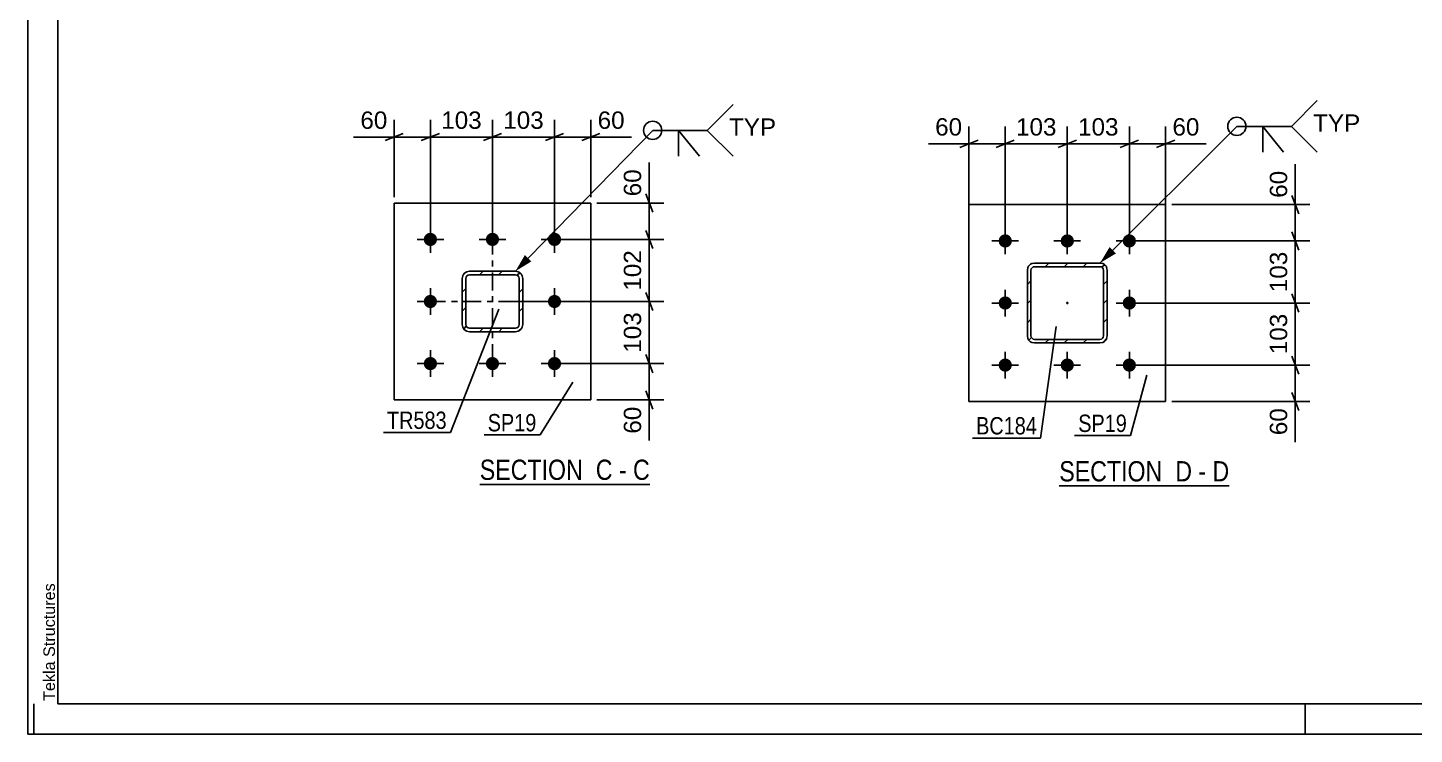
# Model space of a CAD drawing. Header units: millimetres. Extents: x -116 to 725, y -402 to 192.
# Drawn here: x -115.8 to 113.3, y -402.3 to -285.6 of the extents above; entities that cross this region are included whole.
import ezdxf

# ---------------------------------------------------------------- set-up
doc = ezdxf.new("R2010")
doc.units = ezdxf.units.MM
doc.linetypes.add('DXK_LINE_DOT2', pattern=[3.9198, 1.9599, -1.9599])
doc.linetypes.add('DXK_LINE_DOT3', pattern=[5.9187, 2.979, -0.9799, 0.9799, -0.9799])
doc.styles.add('Arial', font='ARIAL.TTF', dxfattribs={"height": 0.2})
doc.styles.add('Arial Narrow', font='ARIALN.TTF', dxfattribs={"height": 0.2})

# ---------------------------------------------------------------- blocks, each defined once
blk = doc.blocks.new('Unknown-203723472-1133')
at = {"color": 5, "linetype": 'Continuous'}
for p, q in [((-115.77, 191.75), (-115.77, -402.25)), ((-110.77, 186.75), (-110.77, -397.25)), ((-114.77, -402.25), (-114.77, -397.25)), ((-110.77, -397.25), (720.23, -397.25)), ((95.23, -402.25), (95.23, -397.25)), ((-115.77, -402.25), (725.23, -402.25))]:
    blk.add_line(p, q, dxfattribs=at)
at = {"color": 174, "linetype": 'Continuous', "style": 'Arial'}
blk.add_text('Tekla Structures', height=1.9102, rotation=90, dxfattribs=at).set_placement((-111.27, -396.75))
blk = doc.blocks.new('Unknown-203723472-20 - 8266')
at = {"color": 6, "linetype": 'Continuous'}
blk.add_line((54.64, -361.25), (82.71, -361.25), dxfattribs=at)
at = {"color": 0, "linetype": 'Continuous'}
blk.add_wipeout([(72.75, -360.5), (72.75, -357), (54.64, -357), (54.64, -360.5)], dxfattribs=at)
at = {"color": 7, "linetype": 'Continuous', "style": 'Arial Narrow'}
blk.add_text('SECTION ', height=3.34, dxfattribs=at).set_placement((54.64, -360.5))
at = {"color": 0, "linetype": 'Continuous'}
blk.add_wipeout([(76.57, -360.5), (76.57, -357), (73.8, -357), (73.8, -360.5)], dxfattribs=at)
at = {"color": 7, "linetype": 'Continuous', "style": 'Arial Narrow'}
blk.add_text('D', height=3.34, dxfattribs=at).set_placement((73.8, -360.5))
at = {"color": 0, "linetype": 'Continuous'}
blk.add_wipeout([(78.89, -360.5), (78.89, -357), (77.62, -357), (77.62, -360.5)], dxfattribs=at)
at = {"color": 7, "linetype": 'Continuous', "style": 'Arial Narrow'}
blk.add_text('-', height=3.34, dxfattribs=at).set_placement((77.62, -360.5))
at = {"color": 0, "linetype": 'Continuous'}
blk.add_wipeout([(82.71, -360.5), (82.71, -357), (79.94, -357), (79.94, -360.5)], dxfattribs=at)
at = {"color": 7, "linetype": 'Continuous', "style": 'Arial Narrow'}
blk.add_text('D', height=3.34, dxfattribs=at).set_placement((79.94, -360.5))
blk = doc.blocks.new('Unknown-203723472-13 - 8035')
at = {"color": 6, "linetype": 'Continuous'}
blk.add_line((-41.09, -361), (-13.02, -361), dxfattribs=at)
at = {"color": 0, "linetype": 'Continuous'}
blk.add_wipeout([(-22.98, -360.25), (-22.98, -356.75), (-41.09, -356.75), (-41.09, -360.25)], dxfattribs=at)
at = {"color": 7, "linetype": 'Continuous', "style": 'Arial Narrow'}
blk.add_text('SECTION ', height=3.34, dxfattribs=at).set_placement((-41.09, -360.25))
at = {"color": 0, "linetype": 'Continuous'}
blk.add_wipeout([(-19.16, -360.25), (-19.16, -356.75), (-21.93, -356.75), (-21.93, -360.25)], dxfattribs=at)
at = {"color": 7, "linetype": 'Continuous', "style": 'Arial Narrow'}
blk.add_text('C', height=3.34, dxfattribs=at).set_placement((-21.93, -360.25))
at = {"color": 0, "linetype": 'Continuous'}
blk.add_wipeout([(-16.83, -360.25), (-16.83, -356.75), (-18.11, -356.75), (-18.11, -360.25)], dxfattribs=at)
at = {"color": 7, "linetype": 'Continuous', "style": 'Arial Narrow'}
blk.add_text('-', height=3.34, dxfattribs=at).set_placement((-18.11, -360.25))
at = {"color": 0, "linetype": 'Continuous'}
blk.add_wipeout([(-13.02, -360.25), (-13.02, -356.75), (-15.78, -356.75), (-15.78, -360.25)], dxfattribs=at)
at = {"color": 7, "linetype": 'Continuous', "style": 'Arial Narrow'}
blk.add_text('C', height=3.34, dxfattribs=at).set_placement((-15.78, -360.25))
blk = doc.blocks.new('Part-203723472-8292 - 8266')
at = {"color": 2, "linetype": 'Continuous'}
for p, q in [((72.21, -314.8), (39.71, -314.8)), ((39.71, -314.8), (39.71, -347.3)), ((72.21, -314.8), (72.21, -347.3)), ((72.21, -347.3), (39.71, -347.3))]:
    blk.add_line(p, q, dxfattribs=at)
blk = doc.blocks.new('Part-203723472-8280 - 8266')
at = {"linetype": 'Continuous'}
h = blk.add_hatch(dxfattribs=at)
h.set_pattern_fill('', scale=0.7, style=0, pattern_type=0)
h.set_pattern_definition([(45, (61.8147, -337.5592), (-1.57154, 1.57154), [])])
h.paths.add_polyline_path([(61.36, -337.65), (61.81, -337.56), (62.2, -337.3), (62.46, -336.91), (62.56, -336.45), (62.56, -325.65), (62.46, -325.19), (62.2, -324.8), (61.81, -324.54), (61.36, -324.45), (50.56, -324.45), (50.1, -324.54), (49.71, -324.8), (49.45, -325.19), (49.36, -325.65), (49.36, -336.45), (49.45, -336.91), (49.71, -337.3), (50.1, -337.56), (50.56, -337.65)])
h.paths.add_polyline_path([(50.56, -337.05), (50.33, -337), (50.13, -336.87), (50, -336.68), (49.96, -336.45), (49.96, -325.65), (50, -325.42), (50.13, -325.23), (50.33, -325.1), (50.56, -325.05), (61.36, -325.05), (61.59, -325.1), (61.78, -325.23), (61.91, -325.42), (61.96, -325.65), (61.96, -336.45), (61.91, -336.68), (61.78, -336.87), (61.59, -337), (61.36, -337.05)])
blk.add_hatch(color=246, dxfattribs=at).paths.add_polyline_path([(55.96, -331.15, -1), (55.96, -330.95, -1)])
at = {"color": 7, "linetype": 'DXK_LINE_DOT2'}
for p, q in [((49.36, -325.65), (49.45, -325.19)), ((50.13, -325.23), (50, -325.42)), ((50.1, -324.54), (50.56, -324.45)), ((50.33, -325.1), (50.13, -325.23)), ((50.56, -325.05), (50.33, -325.1)), ((50.56, -324.45), (61.36, -324.45)), ((50.56, -325.05), (61.36, -325.05)), ((61.36, -324.45), (61.81, -324.54)), ((61.59, -325.1), (61.36, -325.05)), ((61.78, -325.23), (61.59, -325.1)), ((61.91, -325.42), (61.78, -325.23)), ((62.46, -325.19), (62.56, -325.65)), ((49.36, -336.45), (49.36, -325.65)), ((50, -325.42), (49.96, -325.65)), ((49.96, -336.45), (49.96, -325.65)), ((61.96, -325.65), (61.91, -325.42)), ((61.96, -336.45), (61.96, -325.65)), ((62.56, -336.45), (62.56, -325.65)), ((49.45, -336.91), (49.36, -336.45)), ((49.96, -336.45), (50, -336.68)), ((50, -336.68), (50.13, -336.87)), ((61.78, -336.87), (61.91, -336.68)), ((61.91, -336.68), (61.96, -336.45)), ((62.56, -336.45), (62.46, -336.91)), ((50.56, -337.65), (50.1, -337.56)), ((50.13, -336.87), (50.33, -337)), ((50.33, -337), (50.56, -337.05)), ((50.56, -337.05), (61.36, -337.05)), ((50.56, -337.65), (61.36, -337.65)), ((61.36, -337.05), (61.59, -337)), ((61.81, -337.56), (61.36, -337.65)), ((61.59, -337), (61.78, -336.87))]:
    blk.add_line(p, q, dxfattribs=at)
at = {"color": 2, "linetype": 'Continuous'}
for p, q in [((49.45, -325.19), (49.36, -325.65)), ((50, -325.42), (50.13, -325.23)), ((50.56, -324.45), (50.1, -324.54)), ((50.13, -325.23), (50.33, -325.1)), ((50.33, -325.1), (50.56, -325.05)), ((50.56, -324.45), (61.36, -324.45)), ((50.56, -325.05), (61.36, -325.05)), ((61.81, -324.54), (61.36, -324.45)), ((61.36, -325.05), (61.59, -325.1)), ((61.59, -325.1), (61.78, -325.23)), ((61.78, -325.23), (61.91, -325.42)), ((62.56, -325.65), (62.46, -325.19)), ((49.36, -336.45), (49.36, -325.65)), ((49.96, -325.65), (50, -325.42)), ((49.96, -336.45), (49.96, -325.65)), ((61.91, -325.42), (61.96, -325.65)), ((61.96, -336.45), (61.96, -325.65)), ((62.56, -336.45), (62.56, -325.65)), ((49.36, -336.45), (49.45, -336.91)), ((50, -336.68), (49.96, -336.45)), ((50.13, -336.87), (50, -336.68)), ((61.91, -336.68), (61.78, -336.87)), ((61.96, -336.45), (61.91, -336.68)), ((62.46, -336.91), (62.56, -336.45)), ((50.1, -337.56), (50.56, -337.65)), ((50.33, -337), (50.13, -336.87)), ((50.56, -337.05), (50.33, -337)), ((50.56, -337.05), (61.36, -337.05)), ((50.56, -337.65), (61.36, -337.65)), ((61.59, -337), (61.36, -337.05)), ((61.36, -337.65), (61.81, -337.56)), ((61.78, -336.87), (61.59, -337))]:
    blk.add_line(p, q, dxfattribs=at)
at = {"color": 7, "linetype": 'DXK_LINE_DOT3'}
blk.add_line((55.96, -331.05), (55.96, -331.05), dxfattribs=at)
at = {"color": 246, "linetype": 'DXK_LINE_DOT2'}
blk.add_line((55.96, -331.05), (55.96, -331.05), dxfattribs=at)
at = {"color": 246, "linetype": 'Continuous'}
blk.add_circle((55.96, -331.05), 0.1, dxfattribs=at)
at = {"color": 7, "linetype": 'DXK_LINE_DOT2'}
for centre, start, end in [((50.56, -325.65), 112.5, 157.5), ((61.36, -325.65), 22.5, 67.5), ((50.56, -336.45), 202.5, 247.5), ((61.36, -336.45), 292.5, 337.5)]:
    blk.add_arc(centre, 1.2, start, end, dxfattribs=at)
at = {"color": 2, "linetype": 'Continuous'}
for centre, start, end in [((50.56, -325.65), 112.5, 157.5), ((61.36, -325.65), 22.5, 67.5), ((50.56, -336.45), 202.5, 247.5), ((61.36, -336.45), 292.5, 337.5)]:
    blk.add_arc(centre, 1.2, start, end, dxfattribs=at)
blk = doc.blocks.new('Bolt-203723472-8395 - 8266')
at = {"linetype": 'Continuous'}
for points in [[(45.71, -321.9, -1), (45.71, -319.7, -1)], [(55.96, -321.9, -1), (55.96, -319.7, -1)], [(66.21, -321.9, -1), (66.21, -319.7, -1)], [(45.71, -332.15, -1), (45.71, -329.95, -1)], [(66.21, -332.15, -1), (66.21, -329.95, -1)], [(45.71, -342.4, -1), (45.71, -340.2, -1)], [(55.96, -342.4, -1), (55.96, -340.2, -1)], [(66.21, -342.4, -1), (66.21, -340.2, -1)]]:
    blk.add_hatch(color=1, dxfattribs=at).paths.add_polyline_path(points)
at = {"color": 1, "linetype": 'Continuous'}
for p, q in [((45.71, -318.6), (45.71, -323)), ((55.96, -318.6), (55.96, -323)), ((66.21, -318.6), (66.21, -323)), ((47.91, -320.8), (43.51, -320.8)), ((58.16, -320.8), (53.76, -320.8)), ((68.41, -320.8), (64.01, -320.8)), ((45.71, -328.85), (45.71, -333.25)), ((66.21, -328.85), (66.21, -333.25)), ((47.91, -331.05), (43.51, -331.05)), ((68.41, -331.05), (64.01, -331.05)), ((45.71, -339.1), (45.71, -343.5)), ((55.96, -339.1), (55.96, -343.5)), ((66.21, -339.1), (66.21, -343.5)), ((47.91, -341.3), (43.51, -341.3)), ((58.16, -341.3), (53.76, -341.3)), ((68.41, -341.3), (64.01, -341.3))]:
    blk.add_line(p, q, dxfattribs=at)
blk = doc.blocks.new('Part-203723472-8088 - 8035')
at = {"linetype": 'Continuous'}
h = blk.add_hatch(dxfattribs=at)
h.set_pattern_fill('', scale=0.7, style=0, pattern_type=0)
h.set_pattern_definition([(45, (-34.7374, -335.7112), (-1.57154, 1.57154), [])])
h.paths.add_polyline_path([(-35.2, -335.8), (-34.74, -335.71), (-34.35, -335.45), (-34.09, -335.06), (-34, -334.6), (-34, -327), (-34.09, -326.54), (-34.35, -326.15), (-34.74, -325.89), (-35.2, -325.8), (-42.8, -325.8), (-43.26, -325.89), (-43.65, -326.15), (-43.91, -326.54), (-44, -327), (-44, -334.6), (-43.91, -335.06), (-43.65, -335.45), (-43.26, -335.71), (-42.8, -335.8)])
h.paths.add_polyline_path([(-42.8, -335.2), (-43.03, -335.16), (-43.22, -335.03), (-43.35, -334.83), (-43.4, -334.6), (-43.4, -327), (-43.35, -326.77), (-43.22, -326.58), (-43.03, -326.45), (-42.8, -326.4), (-35.2, -326.4), (-34.97, -326.45), (-34.77, -326.58), (-34.64, -326.77), (-34.6, -327), (-34.6, -334.6), (-34.64, -334.83), (-34.77, -335.03), (-34.97, -335.16), (-35.2, -335.2)])
at = {"color": 7, "linetype": 'DXK_LINE_DOT3'}
for p, q in [((-39, -340.8), (-39, -320.8)), ((-29, -330.8), (-49, -330.8))]:
    blk.add_line(p, q, dxfattribs=at)
at = {"color": 7, "linetype": 'DXK_LINE_DOT2'}
for p, q in [((-44, -327), (-43.91, -326.54)), ((-44, -334.6), (-44, -327)), ((-43.35, -326.77), (-43.4, -327)), ((-43.4, -334.6), (-43.4, -327)), ((-43.22, -326.58), (-43.35, -326.77)), ((-43.26, -325.89), (-42.8, -325.8)), ((-43.03, -326.45), (-43.22, -326.58)), ((-42.8, -326.4), (-43.03, -326.45)), ((-42.8, -325.8), (-35.2, -325.8)), ((-42.8, -326.4), (-35.2, -326.4)), ((-35.2, -325.8), (-34.74, -325.89)), ((-34.97, -326.45), (-35.2, -326.4)), ((-34.77, -326.58), (-34.97, -326.45)), ((-34.64, -326.77), (-34.77, -326.58)), ((-34.6, -327), (-34.64, -326.77)), ((-34.6, -334.6), (-34.6, -327)), ((-34.09, -326.54), (-34, -327)), ((-34, -334.6), (-34, -327)), ((-43.91, -335.06), (-44, -334.6)), ((-43.4, -334.6), (-43.35, -334.83)), ((-43.35, -334.83), (-43.22, -335.03)), ((-42.8, -335.8), (-43.26, -335.71)), ((-43.22, -335.03), (-43.03, -335.16)), ((-43.03, -335.16), (-42.8, -335.2)), ((-42.8, -335.2), (-35.2, -335.2)), ((-42.8, -335.8), (-35.2, -335.8)), ((-35.2, -335.2), (-34.97, -335.16)), ((-34.74, -335.71), (-35.2, -335.8)), ((-34.97, -335.16), (-34.77, -335.03)), ((-34.77, -335.03), (-34.64, -334.83)), ((-34.64, -334.83), (-34.6, -334.6)), ((-34, -334.6), (-34.09, -335.06))]:
    blk.add_line(p, q, dxfattribs=at)
at = {"color": 2, "linetype": 'Continuous'}
for p, q in [((-43.91, -326.54), (-44, -327)), ((-44, -334.6), (-44, -327)), ((-43.4, -327), (-43.35, -326.77)), ((-43.4, -334.6), (-43.4, -327)), ((-43.35, -326.77), (-43.22, -326.58)), ((-42.8, -325.8), (-43.26, -325.89)), ((-43.22, -326.58), (-43.03, -326.45)), ((-43.03, -326.45), (-42.8, -326.4)), ((-42.8, -325.8), (-35.2, -325.8)), ((-42.8, -326.4), (-35.2, -326.4)), ((-34.74, -325.89), (-35.2, -325.8)), ((-35.2, -326.4), (-34.97, -326.45)), ((-34.97, -326.45), (-34.77, -326.58)), ((-34.77, -326.58), (-34.64, -326.77)), ((-34.64, -326.77), (-34.6, -327)), ((-34.6, -334.6), (-34.6, -327)), ((-34, -327), (-34.09, -326.54)), ((-34, -334.6), (-34, -327)), ((-44, -334.6), (-43.91, -335.06)), ((-43.35, -334.83), (-43.4, -334.6)), ((-43.22, -335.03), (-43.35, -334.83)), ((-43.26, -335.71), (-42.8, -335.8)), ((-43.03, -335.16), (-43.22, -335.03)), ((-42.8, -335.2), (-43.03, -335.16)), ((-42.8, -335.2), (-35.2, -335.2)), ((-42.8, -335.8), (-35.2, -335.8)), ((-34.97, -335.16), (-35.2, -335.2)), ((-35.2, -335.8), (-34.74, -335.71)), ((-34.77, -335.03), (-34.97, -335.16)), ((-34.64, -334.83), (-34.77, -335.03)), ((-34.6, -334.6), (-34.64, -334.83)), ((-34.09, -335.06), (-34, -334.6))]:
    blk.add_line(p, q, dxfattribs=at)
at = {"color": 7, "linetype": 'DXK_LINE_DOT2'}
for centre, start, end in [((-42.8, -327), 112.5, 157.5), ((-35.2, -327), 22.5, 67.5), ((-42.8, -334.6), 202.5, 247.5), ((-35.2, -334.6), 292.5, 337.5)]:
    blk.add_arc(centre, 1.2, start, end, dxfattribs=at)
at = {"color": 2, "linetype": 'Continuous'}
for centre, start, end in [((-42.8, -327), 112.5, 157.5), ((-35.2, -327), 22.5, 67.5), ((-42.8, -334.6), 202.5, 247.5), ((-35.2, -334.6), 292.5, 337.5)]:
    blk.add_arc(centre, 1.2, start, end, dxfattribs=at)
blk = doc.blocks.new('Part-203723472-8192 - 8035')
at = {"color": 2, "linetype": 'Continuous'}
for p, q in [((-55.25, -347.05), (-55.25, -314.55)), ((-55.25, -314.55), (-22.75, -314.55)), ((-22.75, -314.55), (-22.75, -347.05)), ((-22.75, -347.05), (-55.25, -347.05))]:
    blk.add_line(p, q, dxfattribs=at)
blk = doc.blocks.new('Bolt-203723472-8077 - 8035')
at = {"linetype": 'Continuous'}
for points in [[(-49.25, -321.65, -1), (-49.25, -319.45, -1)], [(-39, -321.65, -1), (-39, -319.45, -1)], [(-28.75, -321.65, -1), (-28.75, -319.45, -1)], [(-49.25, -331.9, -1), (-49.25, -329.7, -1)], [(-28.75, -331.9, -1), (-28.75, -329.7, -1)], [(-49.25, -342.15, -1), (-49.25, -339.95, -1)], [(-39, -342.15, -1), (-39, -339.95, -1)], [(-28.75, -342.15, -1), (-28.75, -339.95, -1)]]:
    blk.add_hatch(color=1, dxfattribs=at).paths.add_polyline_path(points)
at = {"color": 1, "linetype": 'Continuous'}
for p, q in [((-49.25, -322.75), (-49.25, -318.35)), ((-39, -322.75), (-39, -318.35)), ((-28.75, -322.75), (-28.75, -318.35)), ((-47.05, -320.55), (-51.45, -320.55)), ((-36.8, -320.55), (-41.2, -320.55)), ((-26.55, -320.55), (-30.95, -320.55)), ((-49.25, -333), (-49.25, -328.6)), ((-28.75, -333), (-28.75, -328.6)), ((-47.05, -330.8), (-51.45, -330.8)), ((-26.55, -330.8), (-30.95, -330.8)), ((-49.25, -343.25), (-49.25, -338.85)), ((-39, -343.25), (-39, -338.85)), ((-28.75, -343.25), (-28.75, -338.85)), ((-47.05, -341.05), (-51.45, -341.05)), ((-36.8, -341.05), (-41.2, -341.05)), ((-26.55, -341.05), (-30.95, -341.05))]:
    blk.add_line(p, q, dxfattribs=at)
blk = doc.blocks.new('StraightDimension-203723472-11229 - 8266')
at = {"color": 7, "linetype": 'Continuous'}
for p, q in [((93.03, -319.3), (94.23, -322.3)), ((67.21, -320.8), (96.03, -320.8)), ((93.63, -331.05), (93.63, -320.8)), ((94.23, -332.55), (93.03, -329.55)), ((67.21, -331.05), (96.03, -331.05))]:
    blk.add_line(p, q, dxfattribs=at)
at = {"color": 0}
blk.add_wipeout([(92.88, -321.99), (88.68, -321.99), (88.68, -329.86), (92.88, -329.86)], dxfattribs=at)
at = {"color": 3, "style": 'Arial'}
blk.add_text('103', height=2.865, rotation=90.0002, dxfattribs=at).set_placement((92.28, -329.26))
blk = doc.blocks.new('StraightDimension-203723472-8458 - 8266')
at = {"color": 7, "linetype": 'Continuous'}
for p, q in [((93.03, -339.8), (94.23, -342.8)), ((67.21, -341.3), (96.03, -341.3)), ((93.63, -347.3), (93.63, -341.3)), ((94.23, -348.8), (93.03, -345.8)), ((73.21, -347.3), (96.03, -347.3))]:
    blk.add_line(p, q, dxfattribs=at)
at = {"color": 0}
blk.add_wipeout([(92.88, -347.83), (88.68, -347.83), (88.68, -353.47), (92.88, -353.47)], dxfattribs=at)
at = {"color": 7, "linetype": 'Continuous'}
blk.add_line((93.63, -347.3), (93.63, -354), dxfattribs=at)
blk.add_line((93.63, -347.3), (93.63, -354), dxfattribs=at)
at = {"color": 3, "style": 'Arial'}
blk.add_text('60', height=2.865, rotation=90.0002, dxfattribs=at).set_placement((92.28, -352.87))
blk = doc.blocks.new('StraightDimension-203723472-8468 - 8266')
at = {"color": 7, "linetype": 'Continuous'}
for p, q in [((93.03, -313.3), (94.23, -316.3)), ((73.21, -314.8), (96.03, -314.8)), ((93.63, -320.8), (93.63, -314.8)), ((94.23, -322.3), (93.03, -319.3)), ((67.21, -320.8), (96.03, -320.8))]:
    blk.add_line(p, q, dxfattribs=at)
at = {"color": 0}
blk.add_wipeout([(92.88, -308.63), (88.68, -308.63), (88.68, -314.28), (92.88, -314.28)], dxfattribs=at)
at = {"color": 7, "linetype": 'Continuous'}
blk.add_line((93.63, -314.8), (93.63, -308.1), dxfattribs=at)
blk.add_line((93.63, -314.8), (93.63, -308.1), dxfattribs=at)
at = {"color": 3, "style": 'Arial'}
blk.add_text('60', height=2.865, rotation=90.0002, dxfattribs=at).set_placement((92.28, -313.68))
blk = doc.blocks.new('StraightDimension-203723472-11227 - 8266')
at = {"color": 7, "linetype": 'Continuous'}
for p, q in [((93.03, -329.55), (94.23, -332.55)), ((67.21, -331.05), (96.03, -331.05)), ((93.63, -341.3), (93.63, -331.05)), ((94.23, -342.8), (93.03, -339.8)), ((67.21, -341.3), (96.03, -341.3))]:
    blk.add_line(p, q, dxfattribs=at)
at = {"color": 0}
blk.add_wipeout([(92.88, -332.24), (88.68, -332.24), (88.68, -340.11), (92.88, -340.11)], dxfattribs=at)
at = {"color": 3, "style": 'Arial'}
blk.add_text('103', height=2.865, rotation=90.0002, dxfattribs=at).set_placement((92.28, -339.51))
blk = doc.blocks.new('StraightDimension-203723472-11243 - 8266')
at = {"color": 7, "linetype": 'Continuous'}
for p, q in [((45.71, -319.8), (45.71, -301.9)), ((55.96, -319.8), (55.96, -301.9)), ((44.21, -305.35), (47.21, -304.15)), ((57.46, -304.15), (54.46, -305.35)), ((45.71, -304.75), (55.96, -304.75))]:
    blk.add_line(p, q, dxfattribs=at)
at = {"color": 0}
blk.add_wipeout([(54.77, -304), (54.77, -299.8), (46.89, -299.8), (46.89, -304)], dxfattribs=at)
at = {"color": 3, "style": 'Arial'}
blk.add_text('103', height=2.865, dxfattribs=at).set_placement((47.49, -303.4))
blk = doc.blocks.new('StraightDimension-203723472-11245 - 8266')
at = {"color": 7, "linetype": 'Continuous'}
for p, q in [((55.96, -319.8), (55.96, -301.9)), ((66.21, -319.8), (66.21, -301.9)), ((54.46, -305.35), (57.46, -304.15)), ((67.71, -304.15), (64.71, -305.35)), ((55.96, -304.75), (66.21, -304.75))]:
    blk.add_line(p, q, dxfattribs=at)
at = {"color": 0}
blk.add_wipeout([(65.02, -304), (65.02, -299.8), (57.14, -299.8), (57.14, -304)], dxfattribs=at)
at = {"color": 3, "style": 'Arial'}
blk.add_text('103', height=2.865, dxfattribs=at).set_placement((57.74, -303.4))
blk = doc.blocks.new('StraightDimension-203723472-11247 - 8266')
at = {"color": 7, "linetype": 'Continuous'}
for p, q in [((66.21, -319.8), (66.21, -301.9)), ((72.21, -346.3), (72.21, -301.9)), ((64.71, -305.35), (67.71, -304.15)), ((73.71, -304.15), (70.71, -305.35)), ((66.21, -304.75), (72.21, -304.75))]:
    blk.add_line(p, q, dxfattribs=at)
at = {"color": 0}
blk.add_wipeout([(78.38, -304), (78.38, -299.8), (72.73, -299.8), (72.73, -304)], dxfattribs=at)
at = {"color": 7, "linetype": 'Continuous'}
blk.add_line((72.21, -304.75), (78.9, -304.75), dxfattribs=at)
blk.add_line((72.21, -304.75), (78.9, -304.75), dxfattribs=at)
at = {"color": 3, "style": 'Arial'}
blk.add_text('60', height=2.865, dxfattribs=at).set_placement((73.33, -303.4))
blk = doc.blocks.new('StraightDimension-203723472-11248 - 8266')
at = {"color": 7, "linetype": 'Continuous'}
for p, q in [((39.71, -346.3), (39.71, -301.9)), ((45.71, -319.8), (45.71, -301.9)), ((38.21, -305.35), (41.21, -304.15)), ((47.21, -304.15), (44.21, -305.35)), ((39.71, -304.75), (45.71, -304.75))]:
    blk.add_line(p, q, dxfattribs=at)
at = {"color": 0}
blk.add_wipeout([(39.18, -304), (39.18, -299.8), (33.53, -299.8), (33.53, -304)], dxfattribs=at)
at = {"color": 7, "linetype": 'Continuous'}
blk.add_line((39.71, -304.75), (33.01, -304.75), dxfattribs=at)
blk.add_line((39.71, -304.75), (33.01, -304.75), dxfattribs=at)
at = {"color": 3, "style": 'Arial'}
blk.add_text('60', height=2.865, dxfattribs=at).set_placement((34.13, -303.4))
blk = doc.blocks.new('StraightDimension-203723472-11204 - 8035')
at = {"color": 7, "linetype": 'Continuous'}
for p, q in [((-49.25, -319.55), (-49.25, -300.79)), ((-39, -319.55), (-39, -300.79)), ((-50.75, -304.24), (-47.75, -303.04)), ((-49.25, -303.64), (-39, -303.64)), ((-37.5, -303.04), (-40.5, -304.24))]:
    blk.add_line(p, q, dxfattribs=at)
at = {"color": 0}
blk.add_wipeout([(-40.19, -302.89), (-40.19, -298.69), (-48.06, -298.69), (-48.06, -302.89)], dxfattribs=at)
at = {"color": 3, "style": 'Arial'}
blk.add_text('103', height=2.865, dxfattribs=at).set_placement((-47.46, -302.29))
blk = doc.blocks.new('StraightDimension-203723472-8237 - 8035')
at = {"color": 7, "linetype": 'Continuous'}
for p, q in [((-55.25, -313.55), (-55.25, -300.79)), ((-49.25, -319.55), (-49.25, -300.79)), ((-56.75, -304.24), (-53.75, -303.04)), ((-55.25, -303.64), (-49.25, -303.64)), ((-47.75, -303.04), (-50.75, -304.24))]:
    blk.add_line(p, q, dxfattribs=at)
at = {"color": 0}
blk.add_wipeout([(-55.77, -302.89), (-55.77, -298.69), (-61.42, -298.69), (-61.42, -302.89)], dxfattribs=at)
at = {"color": 7, "linetype": 'Continuous'}
blk.add_line((-55.25, -303.64), (-61.94, -303.64), dxfattribs=at)
blk.add_line((-55.25, -303.64), (-61.94, -303.64), dxfattribs=at)
at = {"color": 3, "style": 'Arial'}
blk.add_text('60', height=2.865, dxfattribs=at).set_placement((-60.82, -302.29))
blk = doc.blocks.new('StraightDimension-203723472-18810 - 8035')
at = {"color": 7, "linetype": 'Continuous'}
for p, q in [((-27.75, -341.05), (-10.69, -341.05)), ((-13.69, -339.55), (-12.49, -342.55)), ((-13.09, -347.05), (-13.09, -341.05)), ((-12.49, -348.55), (-13.69, -345.55)), ((-21.75, -347.05), (-10.69, -347.05))]:
    blk.add_line(p, q, dxfattribs=at)
at = {"color": 0}
blk.add_wipeout([(-13.84, -347.58), (-18.04, -347.58), (-18.04, -353.22), (-13.84, -353.22)], dxfattribs=at)
at = {"color": 7, "linetype": 'Continuous'}
blk.add_line((-13.09, -347.05), (-13.09, -353.75), dxfattribs=at)
blk.add_line((-13.09, -347.05), (-13.09, -353.75), dxfattribs=at)
at = {"color": 3, "style": 'Arial'}
blk.add_text('60', height=2.865, rotation=90.0002, dxfattribs=at).set_placement((-14.44, -352.62))
blk = doc.blocks.new('StraightDimension-203723472-11206 - 8035')
at = {"color": 7, "linetype": 'Continuous'}
for p, q in [((-39, -319.55), (-39, -300.79)), ((-28.75, -319.55), (-28.75, -300.79)), ((-40.5, -304.24), (-37.5, -303.04)), ((-39, -303.64), (-28.75, -303.64)), ((-27.25, -303.04), (-30.25, -304.24))]:
    blk.add_line(p, q, dxfattribs=at)
at = {"color": 0}
blk.add_wipeout([(-29.94, -302.89), (-29.94, -298.69), (-37.81, -298.69), (-37.81, -302.89)], dxfattribs=at)
at = {"color": 3, "style": 'Arial'}
blk.add_text('103', height=2.865, dxfattribs=at).set_placement((-37.21, -302.29))
blk = doc.blocks.new('StraightDimension-203723472-8227 - 8035')
at = {"color": 7, "linetype": 'Continuous'}
for p, q in [((-28.75, -319.55), (-28.75, -300.79)), ((-22.75, -313.55), (-22.75, -300.79)), ((-30.25, -304.24), (-27.25, -303.04)), ((-28.75, -303.64), (-22.75, -303.64)), ((-21.25, -303.04), (-24.25, -304.24))]:
    blk.add_line(p, q, dxfattribs=at)
at = {"color": 0}
blk.add_wipeout([(-16.57, -302.89), (-16.57, -298.69), (-22.22, -298.69), (-22.22, -302.89)], dxfattribs=at)
at = {"color": 7, "linetype": 'Continuous'}
blk.add_line((-22.75, -303.64), (-16.05, -303.64), dxfattribs=at)
blk.add_line((-22.75, -303.64), (-16.05, -303.64), dxfattribs=at)
at = {"color": 3, "style": 'Arial'}
blk.add_text('60', height=2.865, dxfattribs=at).set_placement((-21.62, -302.29))
blk = doc.blocks.new('StraightDimension-203723472-18807 - 8035')
at = {"color": 7, "linetype": 'Continuous'}
for p, q in [((-13.69, -313.05), (-12.49, -316.05)), ((-21.75, -314.55), (-10.69, -314.55)), ((-13.09, -320.55), (-13.09, -314.55)), ((-27.75, -320.55), (-10.69, -320.55)), ((-12.49, -322.05), (-13.69, -319.05))]:
    blk.add_line(p, q, dxfattribs=at)
at = {"color": 0}
blk.add_wipeout([(-13.84, -308.38), (-18.04, -308.38), (-18.04, -314.03), (-13.84, -314.03)], dxfattribs=at)
at = {"color": 7, "linetype": 'Continuous'}
blk.add_line((-13.09, -314.55), (-13.09, -307.86), dxfattribs=at)
blk.add_line((-13.09, -314.55), (-13.09, -307.86), dxfattribs=at)
at = {"color": 3, "style": 'Arial'}
blk.add_text('60', height=2.865, rotation=90.0002, dxfattribs=at).set_placement((-14.44, -313.43))
blk = doc.blocks.new('StraightDimension-203723472-18808 - 8035')
at = {"color": 7, "linetype": 'Continuous'}
for p, q in [((-27.75, -320.55), (-10.69, -320.55)), ((-13.69, -319.05), (-12.49, -322.05)), ((-13.09, -330.8), (-13.09, -320.55)), ((-12.49, -332.3), (-13.69, -329.3)), ((-38, -330.8), (-10.69, -330.8))]:
    blk.add_line(p, q, dxfattribs=at)
at = {"color": 0}
blk.add_wipeout([(-13.84, -321.74), (-18.04, -321.74), (-18.04, -329.61), (-13.84, -329.61)], dxfattribs=at)
at = {"color": 3, "style": 'Arial'}
blk.add_text('102', height=2.865, rotation=90.0002, dxfattribs=at).set_placement((-14.44, -329.01))
blk = doc.blocks.new('StraightDimension-203723472-18809 - 8035')
at = {"color": 7, "linetype": 'Continuous'}
for p, q in [((-13.69, -329.3), (-12.49, -332.3)), ((-38, -330.8), (-10.69, -330.8)), ((-13.09, -341.05), (-13.09, -330.8)), ((-27.75, -341.05), (-10.69, -341.05)), ((-12.49, -342.55), (-13.69, -339.55))]:
    blk.add_line(p, q, dxfattribs=at)
at = {"color": 0}
blk.add_wipeout([(-13.84, -331.99), (-18.04, -331.99), (-18.04, -339.86), (-13.84, -339.86)], dxfattribs=at)
at = {"color": 3, "style": 'Arial'}
blk.add_text('103', height=2.865, rotation=90.0002, dxfattribs=at).set_placement((-14.44, -339.26))
blk = doc.blocks.new('WeldMark-203723472-8507 - 8266')
at = {"linetype": 'Continuous'}
blk.add_hatch(color=30, dxfattribs=at).paths.add_polyline_path([(64.01, -322.86), (61.36, -324.45), (62.95, -321.8)])
at = {"color": 30, "linetype": 'Continuous'}
for p, q in [((61.36, -324.45), (83.97, -301.88)), ((83.97, -301.88), (92.97, -301.88))]:
    blk.add_line(p, q, dxfattribs=at)
at = {"color": 3, "linetype": 'Continuous'}
for q in [(91.68, -306.16), (88.25, -306.16)]:
    blk.add_line((88.25, -301.88), q, dxfattribs=at)
for start, end in [(90, 270), (270, 90)]:
    blk.add_arc((83.97, -301.88), 1.5, start, end, dxfattribs=at)
at = {"color": 0, "linetype": 'Continuous'}
blk.add_wipeout([(104.34, -302.78), (104.34, -299.78), (96.57, -299.78), (96.57, -302.78)], dxfattribs=at)
blk.add_wipeout([(104.34, -302.78), (104.34, -299.78), (96.57, -299.78), (96.57, -302.78)], dxfattribs=at)
at = {"color": 3, "linetype": 'Continuous'}
for q in [(97.25, -297.59), (97.25, -306.16)]:
    blk.add_line((92.97, -301.88), q, dxfattribs=at)
at = {"color": 3, "linetype": 'Continuous', "style": 'Arial'}
blk.add_text('TYP', height=2.865, dxfattribs=at).set_placement((96.57, -302.78))
blk = doc.blocks.new('Mark-203723472-8276 - 8266')
at = {"color": 0}
blk.add_wipeout([(50.95, -352.75), (50.95, -349.75), (40.9, -349.75), (40.9, -352.75)], dxfattribs=at)
blk.add_wipeout([(50.95, -352.75), (50.95, -349.75), (40.9, -349.75), (40.9, -352.75)], dxfattribs=at)
at = {"color": 30, "linetype": 'Continuous'}
for p in [(54.12, -334.93), (40.3, -353.35)]:
    blk.add_line(p, (51.55, -353.35), dxfattribs=at)
at = {"color": 3, "style": 'Arial Narrow'}
blk.add_text('BC184', height=2.863, dxfattribs=at).set_placement((40.9, -352.75))
blk = doc.blocks.new('Mark-203723472-8288 - 8266')
at = {"color": 0}
blk.add_wipeout([(65.81, -352.34), (65.81, -349.34), (57.77, -349.34), (57.77, -352.34)], dxfattribs=at)
blk.add_wipeout([(65.81, -352.34), (65.81, -349.34), (57.77, -349.34), (57.77, -352.34)], dxfattribs=at)
at = {"color": 30, "linetype": 'Continuous'}
for p in [(69.09, -342.98), (57.17, -352.94)]:
    blk.add_line(p, (66.41, -352.94), dxfattribs=at)
at = {"color": 3, "style": 'Arial Narrow'}
blk.add_text('SP19', height=2.863, dxfattribs=at).set_placement((57.77, -352.34))
blk = doc.blocks.new('Mark-203723472-8188 - 8035')
at = {"color": 0}
blk.add_wipeout([(-31.74, -352.24), (-31.74, -349.24), (-39.78, -349.24), (-39.78, -352.24)], dxfattribs=at)
blk.add_wipeout([(-31.74, -352.24), (-31.74, -349.24), (-39.78, -349.24), (-39.78, -352.24)], dxfattribs=at)
at = {"color": 30, "linetype": 'Continuous'}
for p in [(-25.71, -344.11), (-40.38, -352.84)]:
    blk.add_line(p, (-31.14, -352.84), dxfattribs=at)
at = {"color": 3, "style": 'Arial Narrow'}
blk.add_text('SP19', height=2.863, dxfattribs=at).set_placement((-39.78, -352.24))
blk = doc.blocks.new('Mark-203723472-8084 - 8035')
at = {"color": 0}
blk.add_wipeout([(-46.55, -351.84), (-46.55, -348.84), (-56.42, -348.84), (-56.42, -351.84)], dxfattribs=at)
blk.add_wipeout([(-46.55, -351.84), (-46.55, -348.84), (-56.42, -348.84), (-56.42, -351.84)], dxfattribs=at)
at = {"color": 30, "linetype": 'Continuous'}
for p in [(-37.93, -332.06), (-57.02, -352.44)]:
    blk.add_line(p, (-45.95, -352.44), dxfattribs=at)
at = {"color": 3, "style": 'Arial Narrow'}
blk.add_text('TR583', height=2.863, dxfattribs=at).set_placement((-56.42, -351.84))
blk = doc.blocks.new('WeldMark-203723472-8251 - 8035')
at = {"linetype": 'Continuous'}
blk.add_hatch(color=30, dxfattribs=at).paths.add_polyline_path([(-32.57, -324.18), (-35.2, -325.8), (-33.64, -323.13)])
at = {"color": 30, "linetype": 'Continuous'}
for p, q in [((-35.2, -325.8), (-12.53, -302.54)), ((-12.53, -302.54), (-3.53, -302.54))]:
    blk.add_line(p, q, dxfattribs=at)
at = {"color": 3, "linetype": 'Continuous'}
for q in [(-4.82, -306.82), (-8.25, -306.82)]:
    blk.add_line((-8.25, -302.54), q, dxfattribs=at)
for start, end in [(90, 270), (270, 90)]:
    blk.add_arc((-12.53, -302.54), 1.5, start, end, dxfattribs=at)
at = {"color": 0, "linetype": 'Continuous'}
blk.add_wipeout([(7.84, -303.44), (7.84, -300.44), (0.07, -300.44), (0.07, -303.44)], dxfattribs=at)
blk.add_wipeout([(7.84, -303.44), (7.84, -300.44), (0.07, -300.44), (0.07, -303.44)], dxfattribs=at)
at = {"color": 3, "linetype": 'Continuous'}
for q in [(0.75, -298.25), (0.75, -306.82)]:
    blk.add_line((-3.53, -302.54), q, dxfattribs=at)
at = {"color": 3, "linetype": 'Continuous', "style": 'Arial'}
blk.add_text('TYP', height=2.865, dxfattribs=at).set_placement((0.07, -303.44))

msp = doc.modelspace()

# ---------------------------------------------------------------- block references
for name in ['Unknown-203723472-1133', 'Part-203723472-8192 - 8035', 'Part-203723472-8292 - 8266', 'Bolt-203723472-8077 - 8035', 'Bolt-203723472-8395 - 8266', 'Part-203723472-8088 - 8035', 'Part-203723472-8280 - 8266']:
    msp.add_blockref(name, (0, 0))

# ---------------------------------------------------------------- next in the draw order: block references
for name in ['StraightDimension-203723472-11204 - 8035', 'StraightDimension-203723472-11243 - 8266', 'StraightDimension-203723472-11229 - 8266', 'StraightDimension-203723472-18810 - 8035', 'StraightDimension-203723472-8458 - 8266', 'Unknown-203723472-13 - 8035', 'Unknown-203723472-20 - 8266']:
    msp.add_blockref(name, (0, 0))

# ---------------------------------------------------------------- next in the draw order: block references
for name in ['StraightDimension-203723472-8237 - 8035', 'StraightDimension-203723472-11206 - 8035', 'StraightDimension-203723472-11248 - 8266', 'StraightDimension-203723472-8468 - 8266', 'StraightDimension-203723472-11227 - 8266', 'Mark-203723472-8188 - 8035']:
    msp.add_blockref(name, (0, 0))

# ---------------------------------------------------------------- next in the draw order: block references
for name in ['StraightDimension-203723472-8227 - 8035', 'StraightDimension-203723472-11245 - 8266', 'Mark-203723472-8276 - 8266']:
    msp.add_blockref(name, (0, 0))

# ---------------------------------------------------------------- next in the draw order: block references
for name in ['StraightDimension-203723472-11247 - 8266', 'StraightDimension-203723472-18807 - 8035']:
    msp.add_blockref(name, (0, 0))

# ---------------------------------------------------------------- next in the draw order: block references
for name in ['WeldMark-203723472-8507 - 8266', 'StraightDimension-203723472-18808 - 8035', 'Mark-203723472-8288 - 8266']:
    msp.add_blockref(name, (0, 0))

# ---------------------------------------------------------------- next in the draw order: block references
for name in ['WeldMark-203723472-8251 - 8035', 'StraightDimension-203723472-18809 - 8035']:
    msp.add_blockref(name, (0, 0))

# ---------------------------------------------------------------- next in the draw order: block references
msp.add_blockref('Mark-203723472-8084 - 8035', (0, 0))

doc.saveas('drawing.dxf')
